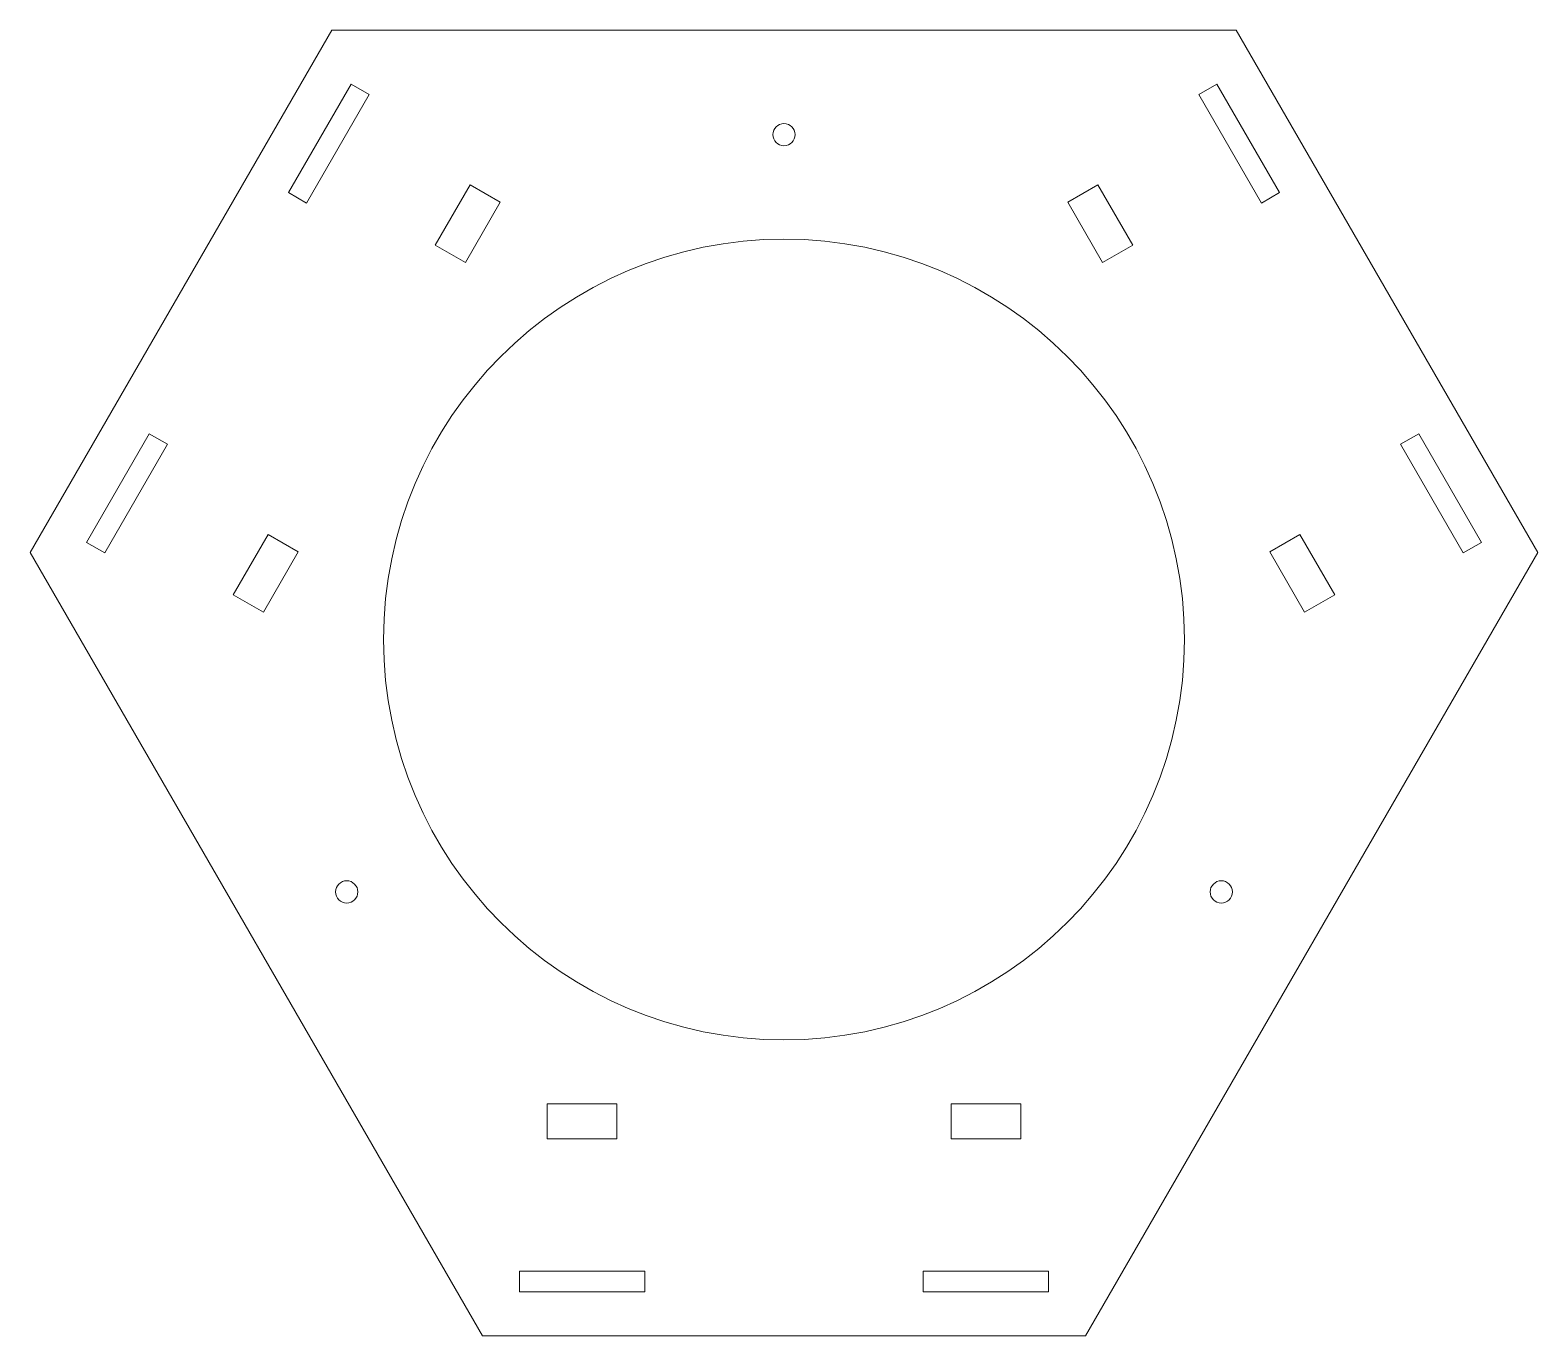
# Model space of a CAD drawing. Header units: millimetres. Extents: x -108 to 108, y -100 to 88.
import ezdxf

# ---------------------------------------------------------------- set-up
doc = ezdxf.new("R2010")
doc.units = ezdxf.units.MM

msp = doc.modelspace()

# ---------------------------------------------------------------- linework, layer by layer
at = {"color": 7, "linetype": 'Continuous', "lineweight": 0}
for p, q in [((-64.95, 87.5), (-108.25, 12.5)), ((64.95, 87.5), (-64.95, 87.5)), ((108.25, 12.5), (64.95, 87.5)), ((-62.15, 79.76), (-71.15, 64.17)), ((-68.55, 62.67), (-59.55, 78.26)), ((-59.55, 78.26), (-62.15, 79.76)), ((62.15, 79.76), (59.55, 78.26)), ((59.55, 78.26), (68.55, 62.67)), ((71.15, 64.17), (62.15, 79.76)), ((-45.09, 65.29), (-50.09, 56.63)), ((-40.76, 62.79), (-45.09, 65.29)), ((45.09, 65.29), (40.76, 62.79)), ((50.09, 56.63), (45.09, 65.29)), ((-71.15, 64.17), (-68.55, 62.67)), ((-45.76, 54.13), (-40.76, 62.79)), ((40.76, 62.79), (45.76, 54.13)), ((68.55, 62.67), (71.15, 64.17)), ((-50.09, 56.63), (-45.76, 54.13)), ((45.76, 54.13), (50.09, 56.63)), ((-91.15, 29.53), (-100.15, 13.94)), ((-88.55, 28.03), (-91.15, 29.53)), ((91.15, 29.53), (88.55, 28.03)), ((100.15, 13.94), (91.15, 29.53)), ((-97.55, 12.44), (-88.55, 28.03)), ((88.55, 28.03), (97.55, 12.44)), ((-100.15, 13.94), (-97.55, 12.44)), ((-74.09, 15.07), (-79.09, 6.41)), ((-69.76, 12.57), (-74.09, 15.07)), ((74.09, 15.07), (69.76, 12.57)), ((79.09, 6.41), (74.09, 15.07)), ((97.55, 12.44), (100.15, 13.94)), ((-108.25, 12.5), (-43.3, -100)), ((-74.76, 3.91), (-69.76, 12.57)), ((43.3, -100), (108.25, 12.5)), ((69.76, 12.57), (74.76, 3.91)), ((-79.09, 6.41), (-74.76, 3.91)), ((74.76, 3.91), (79.09, 6.41)), ((-24, -66.7), (-34, -66.7)), ((-34, -66.7), (-34, -71.7)), ((-24, -71.7), (-24, -66.7)), ((34, -66.7), (24, -66.7)), ((24, -66.7), (24, -71.7)), ((34, -71.7), (34, -66.7)), ((-34, -71.7), (-24, -71.7)), ((24, -71.7), (34, -71.7)), ((-20, -90.7), (-38, -90.7)), ((-38, -90.7), (-38, -93.7)), ((-20, -93.7), (-20, -90.7)), ((20, -90.7), (20, -93.7)), ((38, -90.7), (20, -90.7)), ((38, -93.7), (38, -90.7)), ((-38, -93.7), (-20, -93.7)), ((20, -93.7), (38, -93.7)), ((-43.3, -100), (43.3, -100))]:
    msp.add_line(p, q, dxfattribs=at)
for centre, radius in [((0, 72.5), 1.6), ((0, 0), 57.5), ((-62.79, -36.25), 1.6), ((62.79, -36.25), 1.6)]:
    msp.add_circle(centre, radius, dxfattribs=at)

doc.saveas('drawing.dxf')
